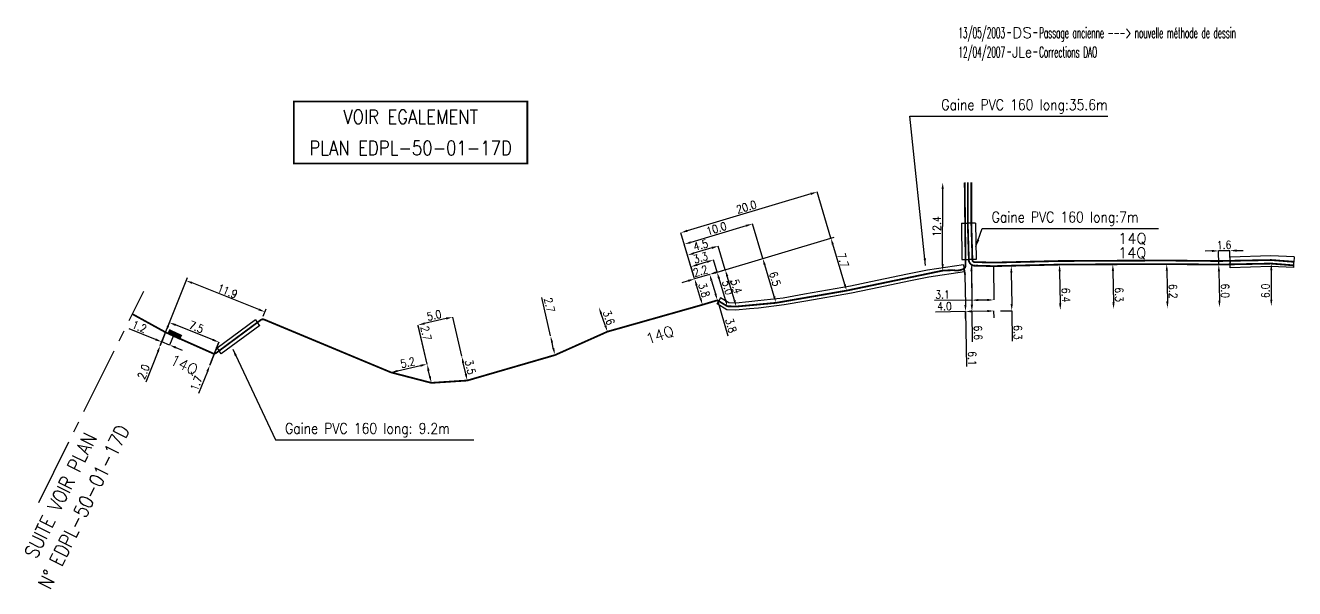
# Model space of a CAD drawing. Header units: millimetres. Extents: x 266987 to 268000, y 124677 to 125000.
# Drawn here: x 267821.7 to 268000.1, y 124909.2 to 124988.4 of the extents above; entities that cross this region are included whole.
import ezdxf
from ezdxf.enums import TextEntityAlignment as Align

# ---------------------------------------------------------------- set-up
doc = ezdxf.new("R2010")
doc.units = ezdxf.units.MM
doc.header["$PDMODE"] = 34
doc.linetypes.add('CENTER2', pattern=[28.575, 19.05, -3.175, 3.175, -3.175])
doc.linetypes.add('S_ST', pattern=[14, 8, -1.5, 0, -1.5, 0, -1.5, 0, -1.5])
doc.layers.get('0').update_dxf_attribs({"linetype": 'CONTINUOUS'})
doc.layers.get('DEFPOINTS').update_dxf_attribs({"linetype": 'CONTINUOUS'})
for name, color, linetype in [('S_100', 5, 'CONTINUOUS'), ('S_300', 7, 'CONTINUOUS'), ('S_400', 7, 'CONTINUOUS'), ('S_900', 7, 'CONTINUOUS')]:
    doc.layers.add(name, color=color, linetype=linetype)
doc.styles.add('M_ROMANS', font='ROMANS.shx', dxfattribs={"width": 0.75})
doc.styles.get("Standard").update_dxf_attribs({"font": 'romans.shx', "width": 0.85})
doc.dimstyles.new('COT_HAUT_1', dxfattribs={"dimscale": 0, "dimtxt": 1, "dimasz": 1.25, "dimexe": 0, "dimexo": 0, "dimgap": 0.35, "dimtad": 1, "dimdec": 1, "dimzin": 0, "dimdsep": 46, "dimtxsty": 'Standard', "dimcen": 0, "dimadec": 0, "dimazin": 0, "dimtfac": 0.8, "dimtdec": 4, "dimtmove": 0, "dimatfit": 3, "dimfxl": 1, "dimtolj": 1, "dimtzin": 0, "dimarcsym": 0})
doc.dimstyles.get("Standard").update_dxf_attribs({"dimtxt": 1.5, "dimasz": 1.2, "dimexe": 0.625, "dimexo": 0.625, "dimgap": 0.25, "dimtad": 1, "dimdec": 1, "dimzin": 0, "dimdsep": 46, "dimtxsty": 'Standard', "dimcen": -0.5, "dimadec": 0, "dimazin": 0, "dimtfac": 1, "dimtdec": 1, "dimtmove": 0, "dimatfit": 3, "dimfxl": 1, "dimtolj": 1, "dimtzin": 0, "dimarcsym": 0})
doc.dimstyles.new('STANDARD$7', dxfattribs={"dimscale": 0, "dimtxt": 1.5, "dimasz": 0.75, "dimexe": 0.25, "dimexo": 0, "dimgap": 0.35, "dimtad": 1, "dimdec": 1, "dimzin": 0, "dimdsep": 46, "dimtxsty": 'Standard', "dimcen": 0, "dimadec": 0, "dimazin": 0, "dimtfac": 0.8, "dimtdec": 4, "dimtmove": 0, "dimatfit": 3, "dimfxl": 1, "dimtolj": 1, "dimtzin": 0, "dimarcsym": 0})

# ---------------------------------------------------------------- blocks, each defined once
blk = doc.blocks.new('*D55')
at = {"layer": 'DEFPOINTS', "color": 0, "linetype": 'Continuous'}
for p in [(267996.85, 124954.9), (267996.85, 124948.9), (267996.85, 124948.9)]:
    blk.add_point(p, dxfattribs=at)
at = {"layer": 'S_100', "color": 0, "linetype": 'Continuous', "lineweight": -2}
blk.add_line((267996.85, 124953.96), (267996.85, 124949.83), dxfattribs=at)
at = {"layer": 'S_100', "color": 0, "linetype": 'Continuous'}
for points in [[(267996.69, 124953.96), (267997, 124953.96), (267996.85, 124954.9)], [(267996.69, 124949.83), (267997, 124949.83), (267996.85, 124948.9)]]:
    blk.add_solid(points, dxfattribs=at)
at = {"layer": 'S_100', "color": 0, "linetype": 'Continuous', "insert": (267996.02, 124951.07), "char_height": 1.125, "attachment_point": 5, "rotation": 90}
blk.add_mtext('\\A1;6.0', dxfattribs=at)
blk = doc.blocks.new('*D56')
at = {"layer": 'DEFPOINTS', "color": 0, "linetype": 'Continuous'}
for p in [(267989.46, 124954.76), (267989.57, 124948.76), (267989.57, 124948.76)]:
    blk.add_point(p, dxfattribs=at)
at = {"layer": 'S_100', "color": 0, "linetype": 'Continuous', "lineweight": -2}
blk.add_line((267989.48, 124953.83), (267989.55, 124949.7), dxfattribs=at)
at = {"layer": 'S_100', "color": 0, "linetype": 'Continuous'}
for points in [[(267989.63, 124953.83), (267989.32, 124953.82), (267989.46, 124954.76)], [(267989.71, 124949.71), (267989.39, 124949.7), (267989.57, 124948.76)]]:
    blk.add_solid(points, dxfattribs=at)
at = {"layer": 'S_100', "color": 0, "linetype": 'Continuous', "insert": (267990.35, 124951.07), "char_height": 1.125, "attachment_point": 5, "rotation": 271.0265}
blk.add_mtext('\\A1;6.0', dxfattribs=at)
blk = doc.blocks.new('*D57')
at = {"layer": 'DEFPOINTS', "color": 0, "linetype": 'Continuous'}
for p in [(267982.14, 124954.83), (267982.25, 124948.63), (267982.25, 124948.63)]:
    blk.add_point(p, dxfattribs=at)
at = {"layer": 'S_100', "color": 0, "linetype": 'Continuous', "lineweight": -2}
for p, q in [((267982.14, 124954.83), (267982.14, 124954.83)), ((267982.15, 124953.9), (267982.23, 124949.57)), ((267982.25, 124948.63), (267982.25, 124948.63))]:
    blk.add_line(p, q, dxfattribs=at)
at = {"layer": 'S_100', "color": 0, "linetype": 'Continuous'}
for points in [[(267982.31, 124953.9), (267982, 124953.89), (267982.14, 124954.83)], [(267982.39, 124949.57), (267982.07, 124949.57), (267982.25, 124948.63)]]:
    blk.add_solid(points, dxfattribs=at)
at = {"layer": 'S_100', "color": 0, "linetype": 'Continuous', "insert": (267983.03, 124951.01), "char_height": 1.125, "attachment_point": 5, "rotation": 271.0265}
blk.add_mtext('\\A1;6.2', dxfattribs=at)
blk = doc.blocks.new('*D58')
at = {"layer": 'DEFPOINTS', "color": 0, "linetype": 'Continuous'}
for p in [(267974.56, 124954.8), (267974.67, 124948.5), (267974.67, 124948.5)]:
    blk.add_point(p, dxfattribs=at)
at = {"layer": 'S_100', "color": 0, "linetype": 'Continuous', "lineweight": -2}
blk.add_line((267974.58, 124953.86), (267974.66, 124949.44), dxfattribs=at)
at = {"layer": 'S_100', "color": 0, "linetype": 'Continuous'}
for points in [[(267974.74, 124953.86), (267974.42, 124953.86), (267974.56, 124954.8)], [(267974.81, 124949.44), (267974.5, 124949.43), (267974.67, 124948.5)]]:
    blk.add_solid(points, dxfattribs=at)
at = {"layer": 'S_100', "color": 0, "linetype": 'Continuous', "insert": (267975.46, 124950.54), "char_height": 1.125, "attachment_point": 5, "rotation": 271.0265}
blk.add_mtext('\\A1;6.3', dxfattribs=at)
blk = doc.blocks.new('*D59')
at = {"layer": 'DEFPOINTS', "color": 0, "linetype": 'Continuous'}
for p in [(267967.07, 124954.76), (267967.18, 124948.36), (267967.18, 124948.36)]:
    blk.add_point(p, dxfattribs=at)
at = {"layer": 'S_100', "color": 0, "linetype": 'Continuous', "lineweight": -2}
blk.add_line((267967.08, 124953.83), (267967.16, 124949.3), dxfattribs=at)
at = {"layer": 'S_100', "color": 0, "linetype": 'Continuous'}
for points in [[(267967.24, 124953.83), (267966.93, 124953.82), (267967.07, 124954.76)], [(267967.32, 124949.3), (267967.01, 124949.3), (267967.18, 124948.36)]]:
    blk.add_solid(points, dxfattribs=at)
at = {"layer": 'S_100', "color": 0, "linetype": 'Continuous', "insert": (267967.97, 124950.48), "char_height": 1.125, "attachment_point": 5, "rotation": 271.0265}
blk.add_mtext('\\A1;6.4', dxfattribs=at)
blk = doc.blocks.new('*D60')
at = {"layer": 'DEFPOINTS', "color": 0, "linetype": 'Continuous'}
for p in [(267950.64, 124966.31), (267950.64, 124966.31), (267950.63, 124953.91)]:
    blk.add_point(p, dxfattribs=at)
at = {"layer": 'S_100', "color": 0, "linetype": 'Continuous', "lineweight": -2}
blk.add_line((267950.63, 124954.84), (267950.64, 124965.37), dxfattribs=at)
at = {"layer": 'S_100', "color": 0, "linetype": 'Continuous'}
for points in [[(267950.48, 124965.37), (267950.8, 124965.37), (267950.64, 124966.31)], [(267950.48, 124954.84), (267950.79, 124954.84), (267950.63, 124953.91)]]:
    blk.add_solid(points, dxfattribs=at)
at = {"layer": 'S_100', "color": 0, "linetype": 'Continuous', "insert": (267949.81, 124960.11), "char_height": 1.125, "attachment_point": 5, "rotation": 89.9547}
blk.add_mtext('\\A1;12.4', dxfattribs=at)
blk = doc.blocks.new('*D61')
at = {"layer": 'DEFPOINTS', "color": 0, "linetype": 'Continuous'}
for p in [(267958.69, 124954.55), (267958.76, 124948.25), (267960.35, 124948.27)]:
    blk.add_point(p, dxfattribs=at)
at = {"layer": 'S_100', "color": 0, "linetype": 'Continuous', "lineweight": -2}
for p, q in [((267958.69, 124954.55), (267960.28, 124954.57)), ((267960.29, 124953.63), (267960.34, 124949.21)), ((267958.76, 124948.25), (267960.35, 124948.27)), ((267960.35, 124948.27), (267960.4, 124943.97))]:
    blk.add_line(p, q, dxfattribs=at)
at = {"layer": 'S_100', "color": 0, "linetype": 'Continuous'}
for points in [[(267960.45, 124953.64), (267960.14, 124953.63), (267960.28, 124954.57)], [(267960.5, 124949.21), (267960.19, 124949.21), (267960.35, 124948.27)]]:
    blk.add_solid(points, dxfattribs=at)
at = {"layer": 'S_100', "color": 0, "linetype": 'Continuous', "insert": (267961.21, 124945.22), "char_height": 1.125, "attachment_point": 5, "rotation": 270.6241}
blk.add_mtext('\\A1;6.3', dxfattribs=at)
blk = doc.blocks.new('*D62')
at = {"layer": 'DEFPOINTS', "color": 0, "linetype": 'Continuous'}
for p in [(267953.87, 124947.16), (267957.85, 124948.24), (267957.87, 124947.25)]:
    blk.add_point(p, dxfattribs=at)
at = {"layer": 'S_100', "color": 0, "linetype": 'Continuous', "lineweight": -2}
for p, q in [((267953.85, 124948.16), (267949.65, 124948.07)), ((267953.87, 124947.16), (267953.85, 124948.16)), ((267956.91, 124948.22), (267954.79, 124948.18)), ((267957.87, 124947.25), (267957.85, 124948.24))]:
    blk.add_line(p, q, dxfattribs=at)
at = {"layer": 'S_100', "color": 0, "linetype": 'Continuous'}
for points in [[(267954.78, 124948.34), (267954.79, 124948.02), (267953.85, 124948.16)], [(267956.91, 124948.38), (267956.92, 124948.07), (267957.85, 124948.24)]]:
    blk.add_solid(points, dxfattribs=at)
at = {"layer": 'S_100', "color": 0, "linetype": 'Continuous', "insert": (267950.9, 124948.92), "char_height": 1.125, "attachment_point": 5, "rotation": 1.2215}
blk.add_mtext('\\A1;4.0', dxfattribs=at)
blk = doc.blocks.new('*D63')
at = {"layer": 'DEFPOINTS', "color": 0, "linetype": 'Continuous'}
for p in [(267954.68, 124954.51), (267957.78, 124954.54), (267957.83, 124949.79)]:
    blk.add_point(p, dxfattribs=at)
at = {"layer": 'S_100', "color": 0, "linetype": 'Continuous', "lineweight": -2}
for p, q in [((267954.68, 124954.51), (267954.73, 124949.76)), ((267957.78, 124954.54), (267957.83, 124949.79)), ((267954.73, 124949.76), (267949.51, 124949.7)), ((267956.9, 124949.78), (267955.67, 124949.77))]:
    blk.add_line(p, q, dxfattribs=at)
at = {"layer": 'S_100', "color": 0, "linetype": 'Continuous'}
for points in [[(267955.67, 124949.93), (267955.67, 124949.61), (267954.73, 124949.76)], [(267956.89, 124949.94), (267956.9, 124949.63), (267957.83, 124949.79)]]:
    blk.add_solid(points, dxfattribs=at)
at = {"layer": 'S_100', "color": 0, "linetype": 'Continuous', "insert": (267950.62, 124950.54), "char_height": 1.125, "attachment_point": 5, "rotation": 0.6241}
blk.add_mtext('\\A1;3.1', dxfattribs=at)
blk = doc.blocks.new('*D64')
at = {"layer": 'DEFPOINTS', "color": 0, "linetype": 'Continuous'}
for p in [(267954.68, 124954.77), (267954.75, 124948.17), (267954.75, 124948.17)]:
    blk.add_point(p, dxfattribs=at)
at = {"layer": 'S_100', "color": 0, "linetype": 'Continuous', "lineweight": -2}
for p, q in [((267954.68, 124954.77), (267954.68, 124954.77)), ((267954.69, 124953.84), (267954.74, 124949.11)), ((267954.75, 124948.17), (267954.75, 124948.17)), ((267954.75, 124948.17), (267954.8, 124943.92))]:
    blk.add_line(p, q, dxfattribs=at)
at = {"layer": 'S_100', "color": 0, "linetype": 'Continuous'}
for points in [[(267954.84, 124953.84), (267954.53, 124953.83), (267954.68, 124954.77)], [(267954.9, 124949.11), (267954.58, 124949.11), (267954.75, 124948.17)]]:
    blk.add_solid(points, dxfattribs=at)
at = {"layer": 'S_100', "color": 0, "linetype": 'Continuous', "insert": (267955.61, 124945.17), "char_height": 1.125, "attachment_point": 5, "rotation": 270.6256}
blk.add_mtext('\\A1;6.6', dxfattribs=at)
blk = doc.blocks.new('*D65')
at = {"layer": 'DEFPOINTS', "color": 0, "linetype": 'Continuous'}
for p in [(267953.75, 124954.26), (267953.85, 124948.16), (267953.85, 124948.16)]:
    blk.add_point(p, dxfattribs=at)
at = {"layer": 'S_100', "color": 0, "linetype": 'Continuous', "lineweight": -2}
for p, q in [((267953.75, 124954.26), (267953.75, 124954.26)), ((267953.76, 124953.32), (267953.83, 124949.1)), ((267953.85, 124948.16), (267953.85, 124948.16)), ((267953.85, 124948.16), (267953.98, 124940.44))]:
    blk.add_line(p, q, dxfattribs=at)
at = {"layer": 'S_100', "color": 0, "linetype": 'Continuous'}
for points in [[(267953.92, 124953.32), (267953.61, 124953.32), (267953.75, 124954.26)], [(267953.99, 124949.1), (267953.68, 124949.09), (267953.85, 124948.16)]]:
    blk.add_solid(points, dxfattribs=at)
at = {"layer": 'S_100', "color": 0, "linetype": 'Continuous', "insert": (267954.79, 124941.56), "char_height": 1.125, "attachment_point": 5, "rotation": 270.9607}
blk.add_mtext('\\A1;6.1', dxfattribs=at)
blk = doc.blocks.new('*D66')
at = {"layer": 'DEFPOINTS', "color": 0, "linetype": 'Continuous'}
for p in [(267841.36, 124945.24), (267840.62, 124943.38), (267840.62, 124943.38)]:
    blk.add_point(p, dxfattribs=at)
at = {"layer": 'S_100', "color": 0, "linetype": 'Continuous', "lineweight": -2}
for p, q in [((267841.71, 124946.11), (267842.06, 124946.98)), ((267841.36, 124945.24), (267840.62, 124943.38)), ((267840.28, 124942.51), (267838.57, 124938.22))]:
    blk.add_line(p, q, dxfattribs=at)
at = {"layer": 'S_100', "color": 0, "linetype": 'Continuous'}
for points in [[(267841.57, 124946.17), (267841.86, 124946.05), (267841.36, 124945.24)], [(267840.13, 124942.57), (267840.42, 124942.45), (267840.62, 124943.38)]]:
    blk.add_solid(points, dxfattribs=at)
at = {"layer": 'S_100', "color": 0, "linetype": 'Continuous', "insert": (267838.27, 124939.7), "char_height": 1.125, "attachment_point": 5, "rotation": 68.2617}
blk.add_mtext('\\A1;2.0', dxfattribs=at)
blk = doc.blocks.new('*D67')
at = {"layer": 'DEFPOINTS', "color": 0, "linetype": 'Continuous'}
for p in [(267841.91, 124946.61), (267840.62, 124943.38), (267847.59, 124940.6)]:
    blk.add_point(p, dxfattribs=at)
at = {"layer": 'S_100', "color": 0, "linetype": 'Continuous', "lineweight": -2}
for p, q in [((267840.62, 124943.38), (267841.91, 124946.61)), ((267848.01, 124944.18), (267842.78, 124946.27)), ((267847.59, 124940.6), (267848.88, 124943.84))]:
    blk.add_line(p, q, dxfattribs=at)
at = {"layer": 'S_100', "color": 0, "linetype": 'Continuous'}
for points in [[(267842.84, 124946.41), (267842.73, 124946.12), (267841.91, 124946.61)], [(267848.07, 124944.33), (267847.95, 124944.04), (267848.88, 124943.84)]]:
    blk.add_solid(points, dxfattribs=at)
at = {"layer": 'S_100', "color": 0, "linetype": 'Continuous', "insert": (267845.7, 124945.99), "char_height": 1.125, "attachment_point": 5, "rotation": 338.2617}
blk.add_mtext('\\A1;7.5', dxfattribs=at)
blk = doc.blocks.new('*D68')
at = {"layer": 'DEFPOINTS', "color": 0, "linetype": 'Continuous'}
for p in [(267848.22, 124942.18), (267847.59, 124940.6), (267847.59, 124940.6)]:
    blk.add_point(p, dxfattribs=at)
at = {"layer": 'S_100', "color": 0, "linetype": 'Continuous', "lineweight": -2}
for p, q in [((267848.57, 124943.05), (267848.91, 124943.92)), ((267848.22, 124942.18), (267847.59, 124940.6)), ((267847.24, 124939.73), (267846.01, 124936.64))]:
    blk.add_line(p, q, dxfattribs=at)
at = {"layer": 'S_100', "color": 0, "linetype": 'Continuous'}
for points in [[(267848.42, 124943.11), (267848.71, 124942.99), (267848.22, 124942.18)], [(267847.1, 124939.79), (267847.39, 124939.67), (267847.59, 124940.6)]]:
    blk.add_solid(points, dxfattribs=at)
at = {"layer": 'S_100', "color": 0, "linetype": 'Continuous', "insert": (267845.69, 124938.06), "char_height": 1.125, "attachment_point": 5, "rotation": 68.2617}
blk.add_mtext('\\A1;1.7', dxfattribs=at)
blk = doc.blocks.new('*D69')
at = {"layer": 'DEFPOINTS', "color": 0, "linetype": 'Continuous'}
for p in [(267873.07, 124939.6), (267878.14, 124940.76), (267878.14, 124940.76)]:
    blk.add_point(p, dxfattribs=at)
at = {"layer": 'S_100', "color": 0, "linetype": 'Continuous', "lineweight": -2}
blk.add_line((267873.98, 124939.81), (267877.22, 124940.55), dxfattribs=at)
at = {"layer": 'S_100', "color": 0, "linetype": 'Continuous'}
for points in [[(267873.95, 124939.96), (267874.02, 124939.65), (267873.07, 124939.6)], [(267877.19, 124940.7), (267877.26, 124940.4), (267878.14, 124940.76)]]:
    blk.add_solid(points, dxfattribs=at)
at = {"layer": 'S_100', "color": 0, "linetype": 'Continuous', "insert": (267875.42, 124940.98), "char_height": 1.125, "attachment_point": 5, "rotation": 12.8987}
blk.add_mtext('\\A1;5.2', dxfattribs=at)
blk = doc.blocks.new('*D70')
at = {"layer": 'DEFPOINTS', "color": 0, "linetype": 'Continuous'}
for p in [(267878.14, 124940.76), (267878.14, 124940.76), (267878.74, 124938.13)]:
    blk.add_point(p, dxfattribs=at)
at = {"layer": 'S_100', "color": 0, "linetype": 'Continuous', "lineweight": -2}
for p, q in [((267878.14, 124940.76), (267876.9, 124946.15)), ((267878.53, 124939.04), (267878.35, 124939.84))]:
    blk.add_line(p, q, dxfattribs=at)
at = {"layer": 'S_100', "color": 0, "linetype": 'Continuous'}
for points in [[(267878.5, 124939.88), (267878.19, 124939.81), (267878.14, 124940.76)], [(267878.68, 124939.07), (267878.38, 124939), (267878.74, 124938.13)]]:
    blk.add_solid(points, dxfattribs=at)
at = {"layer": 'S_100', "color": 0, "linetype": 'Continuous', "insert": (267877.99, 124945.1), "char_height": 1.125, "attachment_point": 5, "rotation": 282.8987}
blk.add_mtext('\\A1;2.7', dxfattribs=at)
blk = doc.blocks.new('*D71')
at = {"layer": 'DEFPOINTS', "color": 0, "linetype": 'Continuous'}
for p in [(267876.88, 124946.26), (267883.01, 124941.87), (267878.14, 124940.76)]:
    blk.add_point(p, dxfattribs=at)
at = {"layer": 'S_100', "color": 0, "linetype": 'Continuous', "lineweight": -2}
for p, q in [((267880.84, 124947.17), (267877.79, 124946.47)), ((267883.01, 124941.87), (267881.75, 124947.38)), ((267878.14, 124940.76), (267876.88, 124946.26))]:
    blk.add_line(p, q, dxfattribs=at)
at = {"layer": 'S_100', "color": 0, "linetype": 'Continuous'}
for points in [[(267877.75, 124946.63), (267877.82, 124946.32), (267876.88, 124946.26)], [(267880.8, 124947.32), (267880.87, 124947.02), (267881.75, 124947.38)]]:
    blk.add_solid(points, dxfattribs=at)
at = {"layer": 'S_100', "color": 0, "linetype": 'Continuous', "insert": (267879.13, 124947.63), "char_height": 1.125, "attachment_point": 5, "rotation": 12.8987}
blk.add_mtext('\\A1;5.0', dxfattribs=at)
blk = doc.blocks.new('*D72')
at = {"layer": 'DEFPOINTS', "color": 0, "linetype": 'Continuous'}
for p in [(267883.01, 124941.87), (267883.01, 124941.87), (267883.79, 124938.46)]:
    blk.add_point(p, dxfattribs=at)
at = {"layer": 'S_100', "color": 0, "linetype": 'Continuous', "lineweight": -2}
blk.add_line((267883.58, 124939.38), (267883.22, 124940.96), dxfattribs=at)
at = {"layer": 'S_100', "color": 0, "linetype": 'Continuous'}
for points in [[(267883.37, 124940.99), (267883.07, 124940.92), (267883.01, 124941.87)], [(267883.74, 124939.41), (267883.43, 124939.34), (267883.79, 124938.46)]]:
    blk.add_solid(points, dxfattribs=at)
at = {"layer": 'S_100', "color": 0, "linetype": 'Continuous', "insert": (267884.21, 124940.35), "char_height": 1.125, "attachment_point": 5, "rotation": 282.8987}
blk.add_mtext('\\A1;3.5', dxfattribs=at)
blk = doc.blocks.new('*D73')
at = {"layer": 'DEFPOINTS', "color": 0, "linetype": 'Continuous'}
for p in [(267895.5, 124944.73), (267895.5, 124944.73), (267896.1, 124942.1)]:
    blk.add_point(p, dxfattribs=at)
at = {"layer": 'S_100', "color": 0, "linetype": 'Continuous', "lineweight": -2}
for p, q in [((267895.5, 124944.73), (267894.26, 124950.12)), ((267895.89, 124943.01), (267895.71, 124943.82))]:
    blk.add_line(p, q, dxfattribs=at)
at = {"layer": 'S_100', "color": 0, "linetype": 'Continuous'}
for points in [[(267895.86, 124943.85), (267895.56, 124943.78), (267895.5, 124944.73)], [(267896.04, 124943.05), (267895.74, 124942.98), (267896.1, 124942.1)]]:
    blk.add_solid(points, dxfattribs=at)
at = {"layer": 'S_100', "color": 0, "linetype": 'Continuous', "insert": (267895.35, 124949.08), "char_height": 1.125, "attachment_point": 5, "rotation": 282.8987}
blk.add_mtext('\\A1;2.7', dxfattribs=at)
blk = doc.blocks.new('*D74')
at = {"layer": 'DEFPOINTS', "color": 0, "linetype": 'Continuous'}
for p in [(267902.31, 124948.73), (267902.31, 124948.73), (267903.5, 124945.33)]:
    blk.add_point(p, dxfattribs=at)
at = {"layer": 'S_100', "color": 0, "linetype": 'Continuous', "lineweight": -2}
blk.add_line((267903.19, 124946.22), (267902.62, 124947.85), dxfattribs=at)
at = {"layer": 'S_100', "color": 0, "linetype": 'Continuous'}
for points in [[(267902.77, 124947.9), (267902.47, 124947.79), (267902.31, 124948.73)], [(267903.34, 124946.27), (267903.04, 124946.17), (267903.5, 124945.33)]]:
    blk.add_solid(points, dxfattribs=at)
at = {"layer": 'S_100', "color": 0, "linetype": 'Continuous', "insert": (267903.69, 124947.3), "char_height": 1.125, "attachment_point": 5, "rotation": 289.3007}
blk.add_mtext('\\A1;3.6', dxfattribs=at)
blk = doc.blocks.new('*D75')
at = {"layer": 'DEFPOINTS', "color": 0, "linetype": 'Continuous'}
for p in [(267915.76, 124952.75), (267915.76, 124952.75), (267916.86, 124949.11)]:
    blk.add_point(p, dxfattribs=at)
at = {"layer": 'S_100', "color": 0, "linetype": 'Continuous', "lineweight": -2}
blk.add_line((267916.59, 124950.01), (267916.03, 124951.85), dxfattribs=at)
at = {"layer": 'S_100', "color": 0, "linetype": 'Continuous'}
for points in [[(267916.18, 124951.9), (267915.88, 124951.81), (267915.76, 124952.75)], [(267916.74, 124950.05), (267916.44, 124949.96), (267916.86, 124949.11)]]:
    blk.add_solid(points, dxfattribs=at)
at = {"layer": 'S_100', "color": 0, "linetype": 'Continuous', "insert": (267917.1, 124951.17), "char_height": 1.125, "attachment_point": 5, "rotation": 286.7486}
blk.add_mtext('\\A1;3.8', dxfattribs=at)
blk = doc.blocks.new('*D76')
at = {"layer": 'DEFPOINTS', "color": 0, "linetype": 'Continuous'}
for p in [(267915.76, 124952.75), (267915.76, 124952.75), (267917.87, 124953.38)]:
    blk.add_point(p, dxfattribs=at)
at = {"layer": 'S_100', "color": 0, "linetype": 'Continuous', "lineweight": -2}
for p, q in [((267918.77, 124953.65), (267919.67, 124953.92)), ((267914.86, 124952.48), (267913.97, 124952.21)), ((267917.87, 124953.38), (267915.76, 124952.75)), ((267915.76, 124952.75), (267915.76, 124952.75)), ((267917.87, 124953.38), (267917.87, 124953.38))]:
    blk.add_line(p, q, dxfattribs=at)
at = {"layer": 'S_100', "color": 0, "linetype": 'Continuous'}
for points in [[(267918.72, 124953.8), (267918.81, 124953.5), (267917.87, 124953.38)], [(267914.82, 124952.63), (267914.91, 124952.33), (267915.76, 124952.75)]]:
    blk.add_solid(points, dxfattribs=at)
at = {"layer": 'S_100', "color": 0, "linetype": 'Continuous', "insert": (267916.58, 124953.85), "char_height": 1.125, "attachment_point": 5, "rotation": 16.6411}
blk.add_mtext('\\A1;2.2', dxfattribs=at)
blk = doc.blocks.new('*D77')
at = {"layer": 'DEFPOINTS', "color": 0, "linetype": 'Continuous'}
for p in [(267915.25, 124954.46), (267918.92, 124953.69), (267915.76, 124952.75)]:
    blk.add_point(p, dxfattribs=at)
at = {"layer": 'S_100', "color": 0, "linetype": 'Continuous', "lineweight": -2}
for p, q in [((267915.76, 124952.75), (267915.25, 124954.46)), ((267917.51, 124955.14), (267916.15, 124954.73)), ((267918.92, 124953.69), (267918.41, 124955.41))]:
    blk.add_line(p, q, dxfattribs=at)
at = {"layer": 'S_100', "color": 0, "linetype": 'Continuous'}
for points in [[(267916.1, 124954.88), (267916.19, 124954.58), (267915.25, 124954.46)], [(267917.47, 124955.29), (267917.56, 124954.99), (267918.41, 124955.41)]]:
    blk.add_solid(points, dxfattribs=at)
at = {"layer": 'S_100', "color": 0, "linetype": 'Continuous', "insert": (267916.59, 124955.73), "char_height": 1.125, "attachment_point": 5, "rotation": 16.6411}
blk.add_mtext('\\A1;3.3', dxfattribs=at)
blk = doc.blocks.new('*D78')
at = {"layer": 'DEFPOINTS', "color": 0, "linetype": 'Continuous'}
for p in [(267914.77, 124956.08), (267920.07, 124954.04), (267915.76, 124952.75)]:
    blk.add_point(p, dxfattribs=at)
at = {"layer": 'S_100', "color": 0, "linetype": 'Continuous', "lineweight": -2}
for p, q in [((267920.07, 124954.04), (267919.08, 124957.37)), ((267915.76, 124952.75), (267914.77, 124956.08)), ((267918.18, 124957.1), (267915.66, 124956.35))]:
    blk.add_line(p, q, dxfattribs=at)
at = {"layer": 'S_100', "color": 0, "linetype": 'Continuous'}
for points in [[(267918.13, 124957.25), (267918.22, 124956.95), (267919.08, 124957.37)], [(267915.62, 124956.5), (267915.71, 124956.2), (267914.77, 124956.08)]]:
    blk.add_solid(points, dxfattribs=at)
at = {"layer": 'S_100', "color": 0, "linetype": 'Continuous', "insert": (267916.62, 124957.5), "char_height": 1.125, "attachment_point": 5, "rotation": 16.6411}
blk.add_mtext('\\A1;4.5', dxfattribs=at)
blk = doc.blocks.new('*D79')
at = {"layer": 'DEFPOINTS', "color": 0, "linetype": 'Continuous'}
for p in [(267914.31, 124957.62), (267925.34, 124955.61), (267915.76, 124952.75)]:
    blk.add_point(p, dxfattribs=at)
at = {"layer": 'S_100', "color": 0, "linetype": 'Continuous', "lineweight": -2}
for p, q in [((267922.99, 124960.21), (267915.21, 124957.88)), ((267925.34, 124955.61), (267923.89, 124960.48)), ((267915.76, 124952.75), (267914.31, 124957.62))]:
    blk.add_line(p, q, dxfattribs=at)
at = {"layer": 'S_100', "color": 0, "linetype": 'Continuous'}
for points in [[(267922.95, 124960.36), (267923.03, 124960.06), (267923.89, 124960.48)], [(267915.16, 124958.03), (267915.25, 124957.74), (267914.31, 124957.62)]]:
    blk.add_solid(points, dxfattribs=at)
at = {"layer": 'S_100', "color": 0, "linetype": 'Continuous', "insert": (267918.83, 124959.83), "char_height": 1.125, "attachment_point": 5, "rotation": 16.6413}
blk.add_mtext('\\A1;10.0', dxfattribs=at)
blk = doc.blocks.new('*D80')
at = {"layer": 'DEFPOINTS', "color": 0, "linetype": 'Continuous'}
for p in [(267913.82, 124959.24), (267934.92, 124958.48), (267915.76, 124952.75)]:
    blk.add_point(p, dxfattribs=at)
at = {"layer": 'S_100', "color": 0, "linetype": 'Continuous', "lineweight": -2}
for p, q in [((267932.08, 124964.7), (267914.72, 124959.51)), ((267934.92, 124958.48), (267932.98, 124964.97)), ((267915.76, 124952.75), (267913.82, 124959.24))]:
    blk.add_line(p, q, dxfattribs=at)
at = {"layer": 'S_100', "color": 0, "linetype": 'Continuous'}
for points in [[(267932.04, 124964.85), (267932.13, 124964.55), (267932.98, 124964.97)], [(267914.67, 124959.66), (267914.76, 124959.36), (267913.82, 124959.24)]]:
    blk.add_solid(points, dxfattribs=at)
at = {"layer": 'S_100', "color": 0, "linetype": 'Continuous', "insert": (267923.04, 124962.86), "char_height": 1.125, "attachment_point": 5, "rotation": 16.6411}
blk.add_mtext('\\A1;20.0', dxfattribs=at)
blk = doc.blocks.new('*D81')
at = {"layer": 'DEFPOINTS', "color": 0, "linetype": 'Continuous'}
for p in [(267917.87, 124953.38), (267917.87, 124953.38), (267918.96, 124949.74)]:
    blk.add_point(p, dxfattribs=at)
at = {"layer": 'S_100', "color": 0, "linetype": 'Continuous', "lineweight": -2}
for p, q in [((267917.87, 124953.38), (267917.87, 124953.38)), ((267918.14, 124952.48), (267918.69, 124950.64)), ((267918.96, 124949.74), (267918.96, 124949.74)), ((267918.96, 124949.74), (267920.45, 124944.74))]:
    blk.add_line(p, q, dxfattribs=at)
at = {"layer": 'S_100', "color": 0, "linetype": 'Continuous'}
for points in [[(267918.29, 124952.53), (267917.99, 124952.44), (267917.87, 124953.38)], [(267918.84, 124950.68), (267918.54, 124950.59), (267918.96, 124949.74)]]:
    blk.add_solid(points, dxfattribs=at)
at = {"layer": 'S_100', "color": 0, "linetype": 'Continuous', "insert": (267920.88, 124946.19), "char_height": 1.125, "attachment_point": 5, "rotation": 286.6411}
blk.add_mtext('\\A1;3.8', dxfattribs=at)
blk = doc.blocks.new('*D82')
at = {"layer": 'DEFPOINTS', "color": 0, "linetype": 'Continuous'}
for p in [(267918.92, 124953.69), (267918.92, 124953.69), (267920.36, 124948.9)]:
    blk.add_point(p, dxfattribs=at)
at = {"layer": 'S_100', "color": 0, "linetype": 'Continuous', "lineweight": -2}
for p, q in [((267918.92, 124953.69), (267918.92, 124953.69)), ((267920.09, 124949.8), (267919.19, 124952.8)), ((267920.36, 124948.9), (267920.36, 124948.9))]:
    blk.add_line(p, q, dxfattribs=at)
at = {"layer": 'S_100', "color": 0, "linetype": 'Continuous'}
for points in [[(267919.34, 124952.84), (267919.04, 124952.75), (267918.92, 124953.69)], [(267920.24, 124949.85), (267919.94, 124949.76), (267920.36, 124948.9)]]:
    blk.add_solid(points, dxfattribs=at)
at = {"layer": 'S_100', "color": 0, "linetype": 'Continuous', "insert": (267920.43, 124951.54), "char_height": 1.125, "attachment_point": 5, "rotation": 286.6411}
blk.add_mtext('\\A1;5.0', dxfattribs=at)
blk = doc.blocks.new('*D83')
at = {"layer": 'DEFPOINTS', "color": 0, "linetype": 'Continuous'}
for p in [(267920.07, 124954.04), (267920.07, 124954.04), (267921.62, 124948.86)]:
    blk.add_point(p, dxfattribs=at)
at = {"layer": 'S_100', "color": 0, "linetype": 'Continuous', "lineweight": -2}
for p, q in [((267920.07, 124954.04), (267920.07, 124954.04)), ((267921.35, 124949.76), (267920.34, 124953.14)), ((267921.62, 124948.86), (267921.62, 124948.86))]:
    blk.add_line(p, q, dxfattribs=at)
at = {"layer": 'S_100', "color": 0, "linetype": 'Continuous'}
for points in [[(267920.49, 124953.18), (267920.19, 124953.09), (267920.07, 124954.04)], [(267921.5, 124949.81), (267921.2, 124949.72), (267921.62, 124948.86)]]:
    blk.add_solid(points, dxfattribs=at)
at = {"layer": 'S_100', "color": 0, "linetype": 'Continuous', "insert": (267921.64, 124951.69), "char_height": 1.125, "attachment_point": 5, "rotation": 286.6411}
blk.add_mtext('\\A1;5.4', dxfattribs=at)
blk = doc.blocks.new('*D84')
at = {"layer": 'DEFPOINTS', "color": 0, "linetype": 'Continuous'}
for p in [(267925.34, 124955.61), (267925.34, 124955.61), (267927.2, 124949.38)]:
    blk.add_point(p, dxfattribs=at)
at = {"layer": 'S_100', "color": 0, "linetype": 'Continuous', "lineweight": -2}
for p, q in [((267925.34, 124955.61), (267925.34, 124955.61)), ((267926.94, 124950.28), (267925.61, 124954.71)), ((267927.2, 124949.38), (267927.2, 124949.38))]:
    blk.add_line(p, q, dxfattribs=at)
at = {"layer": 'S_100', "color": 0, "linetype": 'Continuous'}
for points in [[(267925.76, 124954.76), (267925.46, 124954.67), (267925.34, 124955.61)], [(267927.09, 124950.33), (267926.79, 124950.24), (267927.2, 124949.38)]]:
    blk.add_solid(points, dxfattribs=at)
at = {"layer": 'S_100', "color": 0, "linetype": 'Continuous', "insert": (267927.06, 124952.74), "char_height": 1.125, "attachment_point": 5, "rotation": 286.6413}
blk.add_mtext('\\A1;6.5', dxfattribs=at)
blk = doc.blocks.new('GIS_MODF')
at = {"color": 0, "linetype": 'Continuous', "flags": 128}
for points in [[(-2.18, -0.01), (-1.68, -0.01)], [(1.52, -0.01), (2.02, -0.01)]]:
    blk.add_lwpolyline(points, dxfattribs=at)
at = {"color": 0, "linetype": 'Continuous', "width": 0.5}
blk.add_attdef('DATE', text='', height=1.5, dxfattribs=at).set_placement((-2.5, -0.8), align=Align.RIGHT)
at = {"color": 0, "linetype": 'Continuous', "width": 1.771291}
blk.add_attdef('USER', text='', height=1.5, dxfattribs=at).set_placement((-1.51, -0.8), (1.28, -0.8), align=Align.FIT)
at = {"color": 0, "linetype": 'Continuous', "width": 0.5}
blk.add_attdef('DESC', (2.29, -0.8), '', height=1.5, dxfattribs=at)
blk = doc.blocks.new('*D85')
at = {"layer": 'DEFPOINTS', "color": 0, "linetype": 'Continuous'}
for p in [(267989.43, 124956.69), (267989.46, 124954.76), (267991.06, 124954.79)]:
    blk.add_point(p, dxfattribs=at)
at = {"layer": 'S_100', "color": 0, "linetype": 'Continuous', "lineweight": -2}
for p, q in [((267988.49, 124956.67), (267987.55, 124956.65)), ((267991.03, 124956.71), (267989.43, 124956.69)), ((267989.46, 124954.76), (267989.43, 124956.69)), ((267991.06, 124954.79), (267991.03, 124956.71)), ((267991.96, 124956.73), (267992.9, 124956.75))]:
    blk.add_line(p, q, dxfattribs=at)
at = {"layer": 'S_100', "color": 0, "linetype": 'Continuous'}
for points in [[(267988.49, 124956.83), (267988.49, 124956.51), (267989.43, 124956.69)], [(267991.96, 124956.89), (267991.97, 124956.57), (267991.03, 124956.71)]]:
    blk.add_solid(points, dxfattribs=at)
at = {"layer": 'S_100', "color": 0, "linetype": 'Continuous', "insert": (267990.21, 124957.52), "char_height": 1.125, "attachment_point": 5, "rotation": 1.0038}
blk.add_mtext('\\A1;1.6', dxfattribs=at)
blk = doc.blocks.new('*D86')
at = {"layer": 'DEFPOINTS', "color": 0, "linetype": 'Continuous'}
for p in [(267841.36, 124945.24), (267842.48, 124944.79), (267840.83, 124943.89)]:
    blk.add_point(p, dxfattribs=at)
at = {"layer": 'S_100', "color": 0, "linetype": 'Continuous', "lineweight": -2}
for p, q in [((267839.95, 124944.23), (267836.26, 124945.71)), ((267841.36, 124945.24), (267840.83, 124943.89)), ((267842.48, 124944.79), (267841.94, 124943.44)), ((267841.94, 124943.44), (267840.83, 124943.89)), ((267842.81, 124943.1), (267843.68, 124942.75))]:
    blk.add_line(p, q, dxfattribs=at)
at = {"layer": 'S_100', "color": 0, "linetype": 'Continuous'}
for points in [[(267840.01, 124944.38), (267839.9, 124944.09), (267840.83, 124943.89)], [(267842.87, 124943.24), (267842.75, 124942.95), (267841.94, 124943.44)]]:
    blk.add_solid(points, dxfattribs=at)
at = {"layer": 'S_100', "color": 0, "linetype": 'Continuous', "insert": (267837.68, 124946.03), "char_height": 1.125, "attachment_point": 5, "rotation": 338.2617}
blk.add_mtext('\\A1;1.2', dxfattribs=at)
blk = doc.blocks.new('S_300_01')
at = {"color": 0, "linetype": 'Continuous'}
blk.add_solid([(-1, 0.75), (-1, 0), (1, 0.75), (1, 0)], dxfattribs=at)
at = {"color": 0, "linetype": 'Continuous', "style": 'M_ROMANS', "width": 0.75, "flags": 3}
for tag, p in [('DEF_LEG', (-0.05, -4.63)), ('DEF_COUP', (-0.05, -7.13)), ('DEF_TYPE', (-0.05, -9.63))]:
    blk.add_attdef(tag, text='', height=1.2, dxfattribs=at).set_placement(p, align=Align.MIDDLE)
blk = doc.blocks.new('*D108')
at = {"layer": 'DEFPOINTS', "color": 0, "linetype": 'Continuous'}
for p in [(267934.92, 124958.48), (267917.87, 124953.38), (267937.13, 124951.1)]:
    blk.add_point(p, dxfattribs=at)
at = {"layer": 'S_100', "color": 0, "linetype": 'Continuous', "lineweight": -2}
for p, q in [((267918.32, 124953.51), (267935.37, 124958.61)), ((267936.87, 124951.96), (267935.18, 124957.61))]:
    blk.add_line(p, q, dxfattribs=at)
at = {"layer": 'S_100', "color": 0, "linetype": 'Continuous'}
for points in [[(267935.33, 124957.66), (267935.04, 124957.57), (267934.92, 124958.48)], [(267937.02, 124952), (267936.73, 124951.92), (267937.13, 124951.1)]]:
    blk.add_solid(points, dxfattribs=at)
at = {"layer": 'S_100', "color": 0, "linetype": 'Continuous', "insert": (267936.64, 124955.36), "char_height": 1.125, "attachment_point": 5, "rotation": 286.6411}
blk.add_mtext('\\A1;7.7', dxfattribs=at)
blk = doc.blocks.new('*D110')
at = {"layer": 'DEFPOINTS', "color": 0, "linetype": 'Continuous'}
for p in [(267844.26, 124952.51), (267854.91, 124947.08), (267841.36, 124945.24)]:
    blk.add_point(p, dxfattribs=at)
at = {"layer": 'S_100', "color": 0, "linetype": 'Continuous', "lineweight": -2}
for p, q in [((267841.54, 124945.67), (267844.44, 124952.95)), ((267854.48, 124948.44), (267845.1, 124952.18)), ((267855.08, 124947.51), (267855.49, 124948.54))]:
    blk.add_line(p, q, dxfattribs=at)
at = {"layer": 'S_100', "color": 0, "linetype": 'Continuous'}
for points in [[(267845.16, 124952.32), (267845.05, 124952.04), (267844.26, 124952.51)], [(267854.54, 124948.58), (267854.43, 124948.3), (267855.32, 124948.11)]]:
    blk.add_solid(points, dxfattribs=at)
at = {"layer": 'S_100', "color": 0, "linetype": 'Continuous', "insert": (267850.07, 124951.01), "char_height": 1.125, "attachment_point": 5, "rotation": 338.2617}
blk.add_mtext('\\A1;11.9', dxfattribs=at)

msp = doc.modelspace()

# ---------------------------------------------------------------- linework, layer by layer
at = {"layer": 'S_100', "linetype": 'S_ST', "ltscale": 0.88}
msp.add_lwpolyline([(267953.73, 124966.3, 0.25, 0.25, 0), (267953.86, 124954.72, 0.25, 0.25, -0.125063), (267953.75, 124954.26, 0.25, 0.25, -0.199045), (267952.15, 124953.98, 0.25, 0.25, 0), (267950.63, 124953.91, 0.25, 0.25, 0), (267937.13, 124951.1, 0.25, 0.25, 0), (267927.2, 124949.38, 0.25, 0.25, 0), (267921.62, 124948.86, 0.25, 0.25, 0), (267920.36, 124948.9, 0.25, 0.25, 0), (267918.96, 124949.74, 0.25, 0.25, 0), (267916.86, 124949.11, 0.25, 0.25, 0), (267903.5, 124945.33, 0.25, 0.25, 0), (267896.13, 124942.04, 0.25, 0.25, 0), (267883.79, 124938.46, 0.25, 0.25, 0), (267878.74, 124938.13, 0.25, 0.25, 0), (267873.07, 124939.6, 0.25, 0.25, 0), (267855.24, 124947.03, 0.25, 0.25, 0.264006), (267854.75, 124946.97, 0.25, 0.25, 0), (267848.49, 124942.34, 0.25, 0.25, -0.270491), (267847.99, 124942.29, 0.25, 0.25, 0), (267841.4, 124945.22, 0.25, 0.25, 0), (267836.71, 124947.8, 0, 0, 0)], format="xyseb", dxfattribs=at)
at = {"layer": 'S_100', "linetype": 'S_ST', "const_width": 0.25}
for points in [[(268000, 124954.65), (267996.85, 124954.9), (267989.46, 124954.76), (267982.14, 124954.83), (267974.56, 124954.8), (267967.07, 124954.76), (267957.78, 124954.54), (267955.21, 124954.61, -0.422058), (267954.32, 124955.37), (267954.17, 124960.4), (267954.17, 124966.3)], [(268000, 124955.15), (267996.86, 124955.4), (267989.46, 124955.26), (267982.14, 124955.33), (267974.56, 124955.3), (267967.06, 124955.26), (267957.78, 124955.04), (267955.19, 124955.11, -0.436786), (267954.82, 124955.39), (267954.67, 124960.41), (267954.67, 124966.3)]]:
    msp.add_lwpolyline(points, format="xyb", dxfattribs=at)
at = {"layer": 'S_400', "color": 7, "linetype": 'CONTINUOUS'}
for p, q in [((267953.27, 124960.56), (267954.27, 124960.57)), ((267953.27, 124960.56), (267953.33, 124955.47)), ((267955.27, 124960.58), (267954.27, 124960.57)), ((267955.27, 124960.58), (267955.33, 124955.49)), ((267953.33, 124955.47), (267954.33, 124955.48)), ((267955.33, 124955.49), (267954.33, 124955.48)), ((267996.78, 124955.98), (267991.03, 124955.79)), ((267991.03, 124955.79), (267991.05, 124955.04)), ((268000.06, 124955.84), (267996.78, 124955.98)), ((268000.06, 124955.84), (268000.03, 124955.1)), ((267948.51, 124953.98), (267945.7, 124953.4)), ((267953.55, 124954.73), (267948.51, 124953.98)), ((267953.7, 124953.74), (267948.69, 124953)), ((267953.55, 124954.73), (267953.62, 124954.24)), ((267953.7, 124953.74), (267953.62, 124954.24)), ((267991.08, 124954.29), (267991.05, 124955.04)), ((267996.77, 124954.48), (267991.08, 124954.29)), ((268000, 124954.35), (267996.77, 124954.48)), ((268000, 124954.35), (268000.03, 124955.1)), ((267941.44, 124952.51), (267937.66, 124951.72)), ((267945.7, 124953.4), (267941.44, 124952.51)), ((267945.9, 124952.42), (267941.65, 124951.53)), ((267948.69, 124953), (267945.9, 124952.42)), ((267931.22, 124950.58), (267928.2, 124950.06)), ((267937.66, 124951.72), (267931.22, 124950.58)), ((267937.84, 124950.74), (267931.39, 124949.6)), ((267941.65, 124951.53), (267937.84, 124950.74)), ((267918.91, 124949.22), (267919.16, 124949.65)), ((267920.3, 124948.39), (267918.91, 124949.22)), ((267919.42, 124950.08), (267919.16, 124949.65)), ((267920.59, 124949.38), (267919.42, 124950.08)), ((267921.57, 124948.35), (267920.3, 124948.39)), ((267921.54, 124949.35), (267920.59, 124949.38)), ((267923.39, 124949.52), (267921.54, 124949.35)), ((267923.48, 124948.53), (267921.57, 124948.35)), ((267924.66, 124949.64), (267923.39, 124949.52)), ((267924.76, 124948.65), (267923.48, 124948.53)), ((267928.2, 124950.06), (267924.66, 124949.64)), ((267928.35, 124949.08), (267924.76, 124948.65)), ((267931.39, 124949.6), (267928.35, 124949.08)), ((267854, 124946.99), (267848.6, 124943.03)), ((267854, 124946.99), (267854.3, 124946.59)), ((267854.6, 124946.19), (267854.3, 124946.59)), ((267854.6, 124946.19), (267849.19, 124942.22)), ((267848.6, 124943.03), (267848.9, 124942.63)), ((267849.19, 124942.22), (267848.9, 124942.63))]:
    msp.add_line(p, q, dxfattribs=at)
at = {"layer": 'S_900', "const_width": 0.25}
msp.add_lwpolyline([(267859.4, 124977.7), (267892.24, 124977.7), (267892.24, 124968.96), (267859.4, 124968.96)], close=True, dxfattribs=at)
at = {"layer": 'S_900', "linetype": 'CENTER2', "ltscale": 0.5, "flags": 128}
msp.add_lwpolyline([(267823.53, 124921.29), (267838.32, 124951.03)], dxfattribs=at)

# ---------------------------------------------------------------- block references
at = {"layer": 'S_300', "rotation": 335.2596011484271}
msp.add_blockref('S_300_01', (267842.49, 124944.59), dxfattribs=at)
at = {"layer": 'S_900', "color": 7, "linetype": 'Continuous'}
ref = msp.add_blockref('GIS_MODF', (267961.91, 124987.4), dxfattribs=at)
ref.add_attrib('DATE', '13/05/2003', dxfattribs={"layer": '0', "color": 0, "linetype": 'Continuous', "height": 1.5, "width": 0.5}).set_placement((267959.41, 124986.6), align=Align.RIGHT)
ref.add_attrib('USER', 'DS', dxfattribs={"layer": '0', "color": 0, "linetype": 'Continuous', "height": 1.5, "width": 1.025485}).set_placement((267960.4, 124986.6), (267963.19, 124986.6), align=Align.FIT)
ref.add_attrib('DESC', 'Passage ancienne ---> nouvelle méthode de dessin', (267964.2, 124986.6), dxfattribs={"layer": '0', "color": 0, "linetype": 'Continuous', "height": 1.5, "width": 0.5})
ref = msp.add_blockref('GIS_MODF', (267961.91, 124984.69), dxfattribs=at)
ref.add_attrib('DATE', '12/04/2007', dxfattribs={"layer": '0', "color": 0, "linetype": 'Continuous', "height": 1.5, "width": 0.5}).set_placement((267959.41, 124983.89), align=Align.RIGHT)
ref.add_attrib('USER', 'JLe', dxfattribs={"layer": '0', "color": 0, "linetype": 'Continuous', "height": 1.5, "width": 0.811842}).set_placement((267960.4, 124983.89), (267963.19, 124983.89), align=Align.FIT)
ref.add_attrib('DESC', 'Corrections DAO', (267964.2, 124983.89), dxfattribs={"layer": '0', "color": 0, "linetype": 'Continuous', "height": 1.5, "width": 0.5})

# ---------------------------------------------------------------- texts
at = {"layer": 'S_100', "linetype": 'Continuous'}
for rotation, p in [(359.9865, (267975.32, 124957.68)), (359.9865, (267975.29, 124955.66)), (18.7571, (267909.22, 124943.52)), (334.6726, (267841.84, 124940.85))]:
    msp.add_text('14Q', height=1.5, rotation=rotation, dxfattribs=at).set_placement(p)
at = {"layer": 'S_400', "linetype": 'Continuous', "char_height": 1.5}
for s, insert, attachment_point in [('\\A1;Gaine PVC 160 long:35.6m', (267973.84, 124976.98), 6), ('\\A1;Gaine PVC 160 long:7m', (267957.53, 124961.19), 4), ('\\A1;Gaine PVC 160 long: 9.2m', (267858.17, 124931.48), 4)]:
    msp.add_mtext(s, dxfattribs=dict(at, insert=insert, attachment_point=attachment_point))
at = {"layer": 'S_900', "width": 0.85}
for s, p in [('VOIR EGALEMENT', (267875.82, 124974.53)), ('PLAN EDPL-50-01-17D', (267875.82, 124970.16))]:
    msp.add_text(s, height=2, dxfattribs=at).set_placement(p, align=Align.CENTER)
for s, p in [('SUITE VOIR PLAN', (267827.48, 124921.88)), ('N° EDPL-50-01-17D', (267830.74, 124920.26))]:
    msp.add_text(s, height=2, rotation=63.5622, dxfattribs=at).set_placement(p, align=Align.CENTER)

# ---------------------------------------------------------------- dimensions: what is measured, and where the dimension line sits
at = {"layer": 'S_100', "linetype": 'Continuous'}
for p1, p2, picture, middle in [((267950.63, 124953.91), (267950.64, 124966.31), '*D60', (267949.81, 124960.11)), ((267927.2, 124949.38), (267925.34, 124955.61), '*D84', (267927.06, 124952.74)), ((267920.36, 124948.9), (267918.92, 124953.69), '*D82', (267920.43, 124951.54)), ((267921.62, 124948.86), (267920.07, 124954.04), '*D83', (267921.64, 124951.69)), ((267916.86, 124949.11), (267915.76, 124952.75), '*D75', (267917.1, 124951.17)), ((267903.5, 124945.33), (267902.31, 124948.73), '*D74', (267903.69, 124947.3)), ((267848.22, 124942.18), (267847.59, 124940.6), '*D68', (267845.69, 124938.06)), ((267873.07, 124939.6), (267878.14, 124940.76), '*D69', (267875.42, 124940.98)), ((267883.79, 124938.46), (267883.01, 124941.87), '*D72', (267884.21, 124940.35))]:
    dim = msp.add_aligned_dim(p1=p1, p2=p2, distance=0, dimstyle='COT_HAUT_1', override={"dimscale": 0.75, "dimtxt": 1.5, "dimlfac": 1}, dxfattribs=at)
    dim.commit()
    dim.dimension.update_dxf_attribs({"geometry": picture, "text_midpoint": middle})
for base, p1, p2, angle, dimstyle, override, picture, middle, dimtype in [((267913.82, 124959.24), (267934.92, 124958.48), (267915.76, 124952.75), 196.6411, 'COT_HAUT_1', {"dimscale": 0.75, "dimtxt": 1.5, "dimlfac": 1}, '*D80', (267923.27, 124962.07), 161), ((267914.31, 124957.62), (267925.34, 124955.61), (267915.76, 124952.75), 196.6413, 'COT_HAUT_1', {"dimscale": 0.75, "dimtxt": 1.5, "dimlfac": 1}, '*D79', (267919.06, 124959.04), 161), ((267914.77, 124956.08), (267920.07, 124954.04), (267915.76, 124952.75), 196.6411, 'COT_HAUT_1', {"dimscale": 0.75, "dimtxt": 1.5, "dimlfac": 1}, '*D78', (267916.86, 124956.71), 161), ((267934.92, 124958.48), (267937.13, 124951.1), (267917.87, 124953.38), 286.6411, 'Standard', {"dimscale": 0.75}, '*D108', (267935.92, 124955.15), 160), ((267989.43, 124956.69), (267991.06, 124954.79), (267989.46, 124954.76), 181.0038, 'COT_HAUT_1', {"dimscale": 0.75, "dimtxt": 1.5, "dimlfac": 1}, '*D85', (267990.23, 124956.7), 161), ((267915.25, 124954.46), (267918.92, 124953.69), (267915.76, 124952.75), 196.6411, 'COT_HAUT_1', {"dimscale": 0.75, "dimtxt": 1.5, "dimlfac": 1}, '*D77', (267916.83, 124954.94), 161), ((267915.76, 124952.75), (267917.87, 124953.38), (267915.76, 124952.75), 196.6411, 'COT_HAUT_1', {"dimscale": 0.75, "dimtxt": 1.5, "dimlfac": 1}, '*D76', (267916.82, 124953.06), 161), ((267957.83, 124949.79), (267954.68, 124954.51), (267957.78, 124954.54), 0.6241, 'COT_HAUT_1', {"dimscale": 0.75, "dimtxt": 1.5, "dimlfac": 1}, '*D63', (267950.63, 124949.72), 161), ((267953.85, 124948.16), (267953.75, 124954.26), (267953.85, 124948.16), 270.9607, 'COT_HAUT_1', {"dimscale": 0.75, "dimtxt": 1.5, "dimlfac": 1}, '*D65', (267953.96, 124941.55), 161), ((267954.75, 124948.17), (267954.68, 124954.77), (267954.75, 124948.17), 270.6256, 'COT_HAUT_1', {"dimscale": 0.75, "dimtxt": 1.5, "dimlfac": 1}, '*D64', (267954.78, 124945.16), 161), ((267960.35, 124948.27), (267958.69, 124954.55), (267958.76, 124948.25), 270.6241, 'COT_HAUT_1', {"dimscale": 0.75, "dimtxt": 1.5, "dimlfac": 1}, '*D61', (267960.39, 124945.21), 161), ((267967.18, 124948.36), (267967.07, 124954.76), (267967.18, 124948.36), 271.0265, 'COT_HAUT_1', {"dimscale": 0.75, "dimtxt": 1.5, "dimlfac": 1}, '*D59', (267967.14, 124950.46), 161), ((267974.67, 124948.5), (267974.56, 124954.8), (267974.67, 124948.5), 271.0265, 'COT_HAUT_1', {"dimscale": 0.75, "dimtxt": 1.5, "dimlfac": 1}, '*D58', (267974.64, 124950.52), 161), ((267982.25, 124948.63), (267982.14, 124954.83), (267982.25, 124948.63), 271.0265, 'COT_HAUT_1', {"dimscale": 0.75, "dimtxt": 1.5, "dimlfac": 1}, '*D57', (267982.2, 124951), 161), ((267989.57, 124948.76), (267989.46, 124954.76), (267989.57, 124948.76), 271.0265, 'COT_HAUT_1', {"dimscale": 0.75, "dimtxt": 1.5, "dimlfac": 1}, '*D56', (267989.53, 124951.06), 161), ((267996.85, 124948.9), (267996.85, 124954.9), (267996.85, 124948.9), 270, 'COT_HAUT_1', {"dimscale": 0.75, "dimtxt": 1.5, "dimlfac": 1}, '*D55', (267996.85, 124951.07), 161), ((267844.26, 124952.51), (267854.91, 124947.08), (267841.36, 124945.24), 338.2617, 'Standard', {"dimscale": 0.75}, '*D110', (267849.8, 124950.31), 160), ((267917.87, 124953.38), (267918.96, 124949.74), (267917.87, 124953.38), 106.6411, 'COT_HAUT_1', {"dimscale": 0.75, "dimtxt": 1.5, "dimlfac": 1}, '*D81', (267920.09, 124945.95), 161), ((267895.5, 124944.73), (267896.1, 124942.1), (267895.5, 124944.73), 102.8987, 'COT_HAUT_1', {"dimscale": 0.75, "dimtxt": 1.5, "dimlfac": 1}, '*D73', (267894.55, 124948.89), 161), ((267876.88, 124946.26), (267883.01, 124941.87), (267878.14, 124940.76), 192.8987, 'COT_HAUT_1', {"dimscale": 0.75, "dimtxt": 1.5, "dimlfac": 1}, '*D71', (267879.31, 124946.82), 161), ((267957.85, 124948.24), (267953.87, 124947.16), (267957.87, 124947.25), 1.2215, 'COT_HAUT_1', {"dimscale": 0.75, "dimtxt": 1.5, "dimlfac": 1}, '*D62', (267950.92, 124948.1), 161), ((267840.83, 124943.89), (267842.48, 124944.79), (267841.36, 124945.24), 158.2617, 'COT_HAUT_1', {"dimscale": 0.75, "dimtxt": 1.5, "dimlfac": 1}, '*D86', (267837.37, 124945.27), 161), ((267840.62, 124943.38), (267841.36, 124945.24), (267840.62, 124943.38), 248.2617, 'COT_HAUT_1', {"dimscale": 0.75, "dimtxt": 1.5, "dimlfac": 1}, '*D66', (267839.04, 124939.4), 161), ((267841.91, 124946.61), (267847.59, 124940.6), (267840.62, 124943.38), 158.2617, 'COT_HAUT_1', {"dimscale": 0.75, "dimtxt": 1.5, "dimlfac": 1}, '*D67', (267845.4, 124945.22), 161), ((267878.14, 124940.76), (267878.74, 124938.13), (267878.14, 124940.76), 102.8987, 'COT_HAUT_1', {"dimscale": 0.75, "dimtxt": 1.5, "dimlfac": 1}, '*D70', (267877.18, 124944.92), 161)]:
    dim = msp.add_linear_dim(base=base, p1=p1, p2=p2, angle=angle, dimstyle=dimstyle, override=override, dxfattribs=at)
    dim.commit()
    dim.dimension.update_dxf_attribs({"geometry": picture, "text_midpoint": middle, "dimtype": dimtype})

# ---------------------------------------------------------------- leaders
at = {"layer": 'S_400', "linetype": 'Continuous', "annotation_type": 0, "has_hookline": 1, "hookline_direction": 0}
for points, text_width in [([(267948.22, 124954.62), (267946.02, 124975.63), (267947.02, 124975.63)], 26.47), ([(267955.31, 124957.31), (267956.18, 124959.84), (267957.18, 124959.84)], 23.44), ([(267850.82, 124942.87), (267856.82, 124930.13), (267857.82, 124930.13)], 26.53)]:
    msp.add_leader(points, dimstyle='STANDARD$7', override={"dimscale": 1, "dimasz": 1}, dxfattribs=dict(at, text_width=text_width))

doc.saveas('drawing.dxf')
